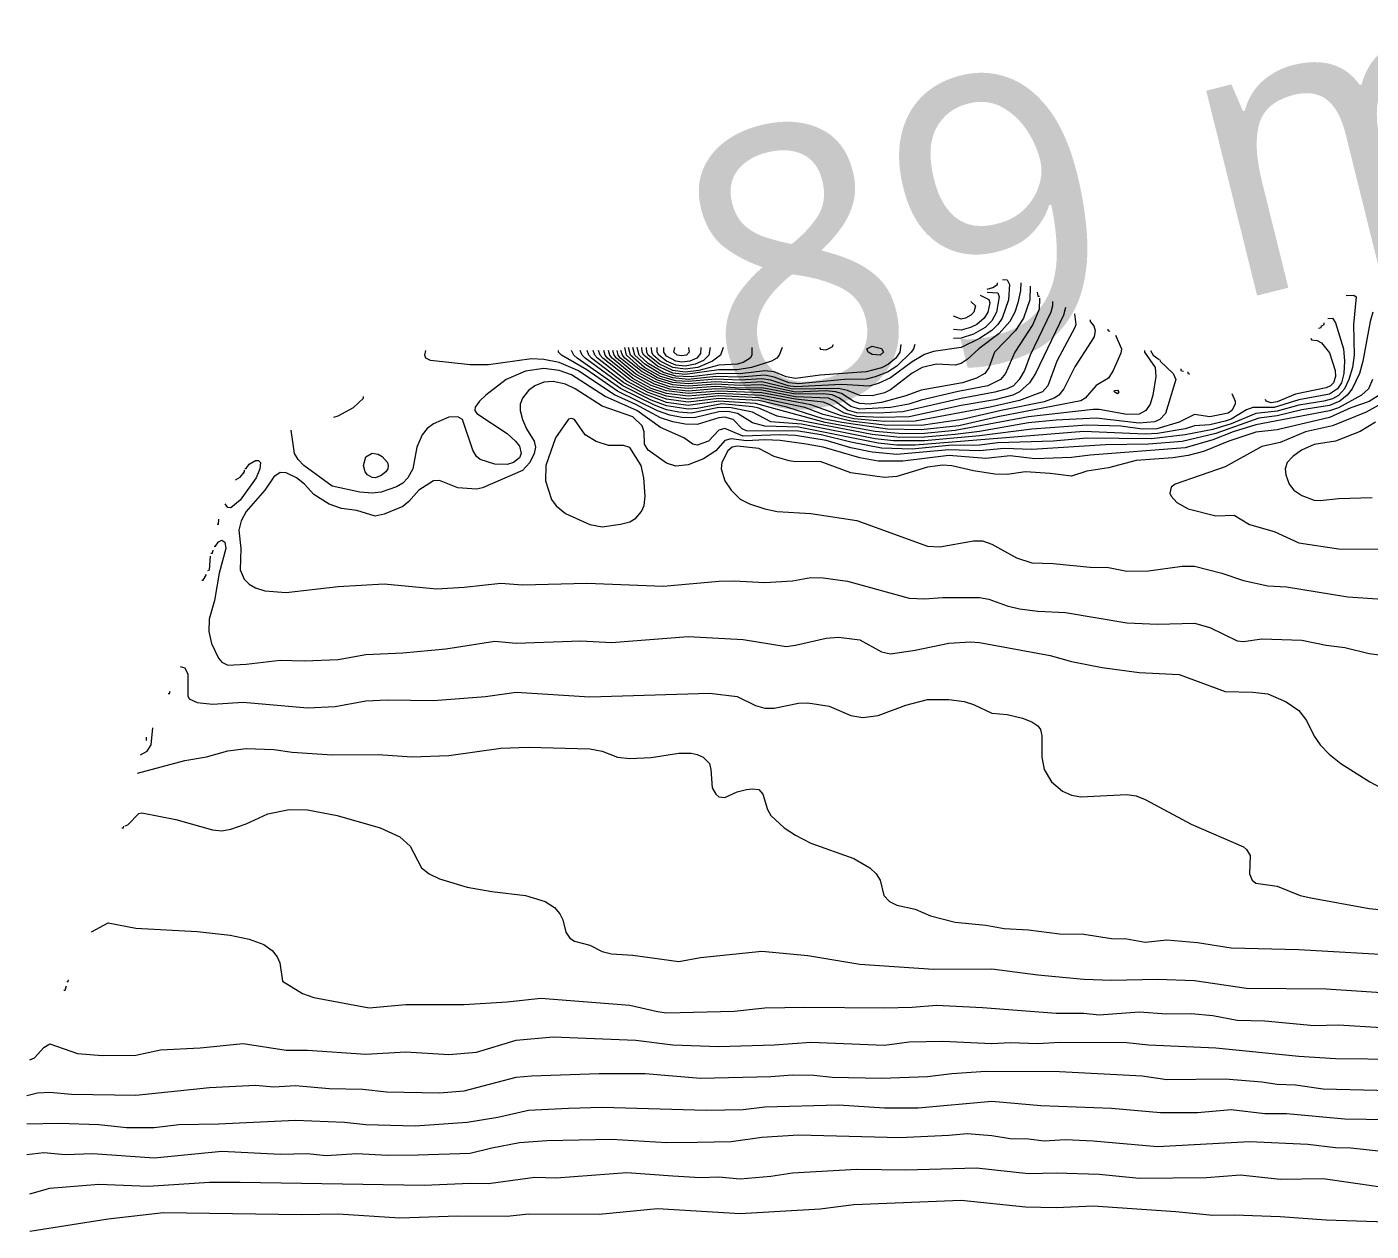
# Model space of a CAD drawing. Extents: x 474277 to 475042, y 254928 to 255625.
# Drawn here: x 474312.71 to 474346.3, y 255551.87 to 255581.95 of the extents above; entities that cross this region are included whole.
import ezdxf

# ---------------------------------------------------------------- set-up
doc = ezdxf.new("R2010")
doc.units = 0
doc.header["$MEASUREMENT"] = 0
doc.layers.add('BaseMapV2_DTM_export_MonNov09090547073261 — entities', color=1, linetype='CONTINUOUS')
doc.styles.get("Standard").update_dxf_attribs({"font": 'romans.shx'})

msp = doc.modelspace()

# ---------------------------------------------------------------- linework, layer by layer
at = {"layer": 'BaseMapV2_DTM_export_MonNov09090547073261 — entities', "color": 15, "linetype": 'Continuous', "true_color": 0xb7484b}
for points in [[(474337.778, 255575.474, 91.75), (474337.774, 255575.129, 91.75), (474337.61, 255574.669, 91.75), (474337.408, 255574.362, 91.75), (474336.89, 255573.826, 91.75), (474336.744, 255573.433, 91.75), (474336.649, 255573.289, 91.75), (474336.438, 255573.17, 91.75), (474336.085, 255573.059, 91.75), (474335.058, 255572.871, 91.75), (474334.674, 255572.728, 91.75), (474334.061, 255572.566, 91.75), (474333.754, 255572.527, 91.75), (474333.524, 255572.538, 91.75), (474333.371, 255572.591, 91.75), (474333.064, 255572.787, 91.75), (474332.911, 255572.832, 91.75), (474332.681, 255572.854, 91.75), (474331.914, 255572.827, 91.75), (474331.07, 255573.004, 91.75), (474330.534, 255572.988, 91.75), (474329.92, 255573.021, 91.75), (474329.23, 255572.971, 91.75), (474328.847, 255573.003, 91.75), (474328.463, 255573.119, 91.75), (474328.08, 255573.329, 91.75), (474327.648, 255573.672, 91.75), (474327.588, 255573.749, 91.75), (474327.552, 255573.864, 91.75)], [(474337.545, 255575.551, 92), (474337.541, 255575.359, 92), (474337.472, 255575.053, 92), (474337.394, 255574.823, 92), (474337.272, 255574.592, 92), (474337.002, 255574.286, 92), (474336.499, 255573.902, 92), (474336.208, 255573.639, 92), (474336.054, 255573.538, 92), (474335.901, 255573.497, 92), (474335.441, 255573.522, 92), (474335.079, 255573.442, 92), (474334.827, 255573.299, 92), (474334.291, 255572.883, 92), (474334.137, 255572.81, 92), (474333.831, 255572.734, 92), (474333.524, 255572.736, 92), (474333.217, 255572.868, 92), (474332.987, 255572.916, 92), (474331.837, 255572.895, 92), (474331.07, 255573.078, 92), (474330.534, 255573.052, 92), (474329.92, 255573.082, 92), (474329.23, 255573.029, 92), (474328.847, 255573.061, 92), (474328.463, 255573.185, 92), (474328.031, 255573.442, 92), (474327.689, 255573.749, 92), (474327.646, 255573.941, 92)], [(474337.089, 255575.64, 92.25), (474337.204, 255575.628, 92.25), (474337.263, 255575.513, 92.25), (474337.233, 255575.129, 92.25), (474337.077, 255574.669, 92.25), (474336.973, 255574.516, 92.25), (474336.819, 255574.362, 92.25), (474336.514, 255574.163, 92.25), (474336.054, 255573.943, 92.25), (474335.364, 255573.839, 92.25), (474335.134, 255573.762, 92.25), (474334.827, 255573.583, 92.25), (474334.291, 255573.18, 92.25), (474333.984, 255573.036, 92.25), (474333.754, 255572.977, 92.25), (474333.064, 255573.016, 92.25), (474331.914, 255572.954, 92.25), (474331.729, 255572.982, 92.25), (474331.3, 255573.123, 92.25), (474331.07, 255573.159, 92.25), (474330.534, 255573.122, 92.25), (474329.92, 255573.146, 92.25), (474329.23, 255573.086, 92.25), (474328.923, 255573.105, 92.25), (474328.54, 255573.216, 92.25), (474328.144, 255573.442, 92.25), (474327.792, 255573.749, 92.25), (474327.745, 255573.941, 92.25)], [(474336.706, 255575.395, 92.25), (474336.848, 255575.436, 92.25), (474336.959, 255575.513, 92.25), (474336.959, 255575.551, 92.25)], [(474345.677, 255575.239, 89), (474345.869, 255575.248, 89), (474345.924, 255575.206, 89), (474345.858, 255574.516, 89), (474345.878, 255573.749, 89), (474345.831, 255573.442, 89), (474345.745, 255573.136, 89), (474345.636, 255572.906, 89), (474345.485, 255572.74, 89), (474345.332, 255572.655, 89), (474345.117, 255572.599, 89), (474344.489, 255572.502, 89), (474343.952, 255572.346, 89), (474343.415, 255572.288, 89), (474342.802, 255572.036, 89), (474342.342, 255571.89, 89), (474341.652, 255571.754, 89), (474340.808, 255571.661, 89), (474339.198, 255571.67, 89), (474338.355, 255571.597, 89), (474336.974, 255571.557, 89), (474336.514, 255571.498, 89), (474335.748, 255571.489, 89), (474334.827, 255571.399, 89), (474334.061, 255571.425, 89), (474333.294, 255571.57, 89), (474332.554, 255571.755, 89), (474331.99, 255571.848, 89), (474330.687, 255571.856, 89), (474330.585, 255571.909, 89), (474330.357, 255572.139, 89), (474330.15, 255572.196, 89), (474329.997, 255572.183, 89), (474329.46, 255572.017, 89), (474329.153, 255572.022, 89), (474328.847, 255572.078, 89), (474328.54, 255572.18, 89), (474327.927, 255572.519, 89), (474327.39, 255572.759, 89), (474326.471, 255573.366, 89), (474326.01, 255573.562, 89), (474325.626, 255573.642, 89), (474325.32, 255573.656, 89), (474324.246, 255573.503, 89), (474323.786, 255573.504, 89), (474322.789, 255573.618, 89), (474322.679, 255573.672, 89), (474322.652, 255573.749, 89), (474322.677, 255573.864, 89)], [(474338.34, 255575.091, 91.25), (474338.34, 255574.976, 91.25), (474338.291, 255574.823, 91.25), (474337.782, 255573.749, 91.25), (474337.633, 255573.366, 91.25), (474337.507, 255573.136, 91.25), (474337.359, 255572.982, 91.25), (474337.2, 255572.906, 91.25), (474336.898, 255572.82, 91.25), (474336.054, 255572.668, 91.25), (474334.597, 255572.329, 91.25), (474333.984, 255572.295, 91.25), (474333.447, 255572.306, 91.25), (474333.217, 255572.374, 91.25), (474332.901, 255572.599, 91.25), (474332.74, 255572.676, 91.25), (474331.914, 255572.709, 91.25), (474331.07, 255572.869, 91.25), (474329.92, 255572.903, 91.25), (474329.23, 255572.852, 91.25), (474328.77, 255572.899, 91.25), (474328.387, 255573.02, 91.25), (474327.927, 255573.276, 91.25), (474327.44, 255573.672, 91.25), (474327.382, 255573.749, 91.25), (474327.35, 255573.864, 91.25)], [(474338.01, 255575.168, 91.5), (474338.002, 255574.899, 91.5), (474337.845, 255574.516, 91.5), (474337.396, 255573.826, 91.5), (474337.162, 255573.289, 91.5), (474337.039, 255573.136, 91.5), (474336.718, 255572.982, 91.5), (474335.978, 255572.838, 91.5), (474335.058, 255572.622, 91.5), (474334.745, 255572.522, 91.5), (474334.291, 255572.44, 91.5), (474333.524, 255572.401, 91.5), (474333.294, 255572.469, 91.5), (474333.015, 255572.676, 91.5), (474332.834, 255572.756, 91.5), (474332.604, 255572.781, 91.5), (474331.914, 255572.769, 91.5), (474331.07, 255572.935, 91.5), (474330.534, 255572.927, 91.5), (474329.92, 255572.961, 91.5), (474329.23, 255572.912, 91.5), (474328.77, 255572.959, 91.5), (474328.387, 255573.087, 91.5), (474328.003, 255573.303, 91.5), (474327.545, 255573.672, 91.5), (474327.486, 255573.749, 91.5), (474327.455, 255573.864, 91.5)], [(474336.705, 255575.321, 92.5), (474336.974, 255575.301, 92.5), (474337.006, 255575.206, 92.5), (474336.941, 255574.823, 92.5), (474336.821, 255574.601, 92.5), (474336.651, 255574.439, 92.5), (474336.361, 255574.276, 92.5), (474336.054, 255574.169, 92.5), (474335.863, 255574.167, 92.5)], [(474336.533, 255575.244, 92.75), (474336.744, 255575.138, 92.75), (474336.771, 255575.053, 92.75), (474336.724, 255574.823, 92.75), (474336.63, 255574.669, 92.75), (474336.445, 255574.516, 92.75), (474336.284, 255574.437, 92.75), (474336.054, 255574.372, 92.75), (474335.863, 255574.386, 92.75)], [(474336.296, 255575.091, 93), (474336.416, 255574.976, 93), (474336.373, 255574.823, 93), (474336.298, 255574.746, 93), (474336.16, 255574.669, 93), (474336.054, 255574.65, 93), (474335.863, 255574.718, 93)], [(474337.952, 255575.321, 91.5), (474337.971, 255575.22, 91.5), (474338.01, 255575.22, 91.5)], [(474346.342, 255574.823, 88.75), (474346.272, 255574.592, 88.75), (474346.095, 255573.596, 88.75), (474346.009, 255573.289, 88.75), (474345.826, 255572.906, 88.75), (474345.702, 255572.752, 88.75), (474345.517, 255572.599, 88.75), (474345.255, 255572.494, 88.75), (474344.565, 255572.381, 88.75), (474343.952, 255572.236, 88.75), (474343.492, 255572.173, 88.75), (474342.418, 255571.792, 88.75), (474341.575, 255571.589, 88.75), (474340.732, 255571.524, 88.75), (474339.658, 255571.504, 88.75), (474337.818, 255571.393, 88.75), (474337.128, 255571.418, 88.75), (474336.514, 255571.357, 88.75), (474335.748, 255571.384, 88.75), (474334.444, 255571.264, 88.75), (474333.831, 255571.322, 88.75), (474333.294, 255571.431, 88.75), (474332.681, 255571.613, 88.75), (474331.914, 255571.739, 88.75), (474331.53, 255571.757, 88.75), (474330.61, 255571.727, 88.75), (474330.15, 255571.918, 88.75), (474329.997, 255571.873, 88.75), (474329.738, 255571.602, 88.75), (474329.46, 255571.503, 88.75), (474329.351, 255571.525, 88.75), (474329.127, 255571.679, 88.75), (474328.54, 255571.944, 88.75), (474327.952, 255572.369, 88.75), (474327.16, 255572.714, 88.75), (474326.316, 255573.252, 88.75), (474326.01, 255573.366, 88.75), (474325.626, 255573.411, 88.75), (474325.166, 255573.349, 88.75), (474324.682, 255573.136, 88.75), (474324.173, 255572.752, 88.75), (474324.017, 255572.599, 88.75), (474323.913, 255572.446, 88.75), (474323.901, 255572.369, 88.75), (474323.947, 255572.292, 88.75), (474324.706, 255571.793, 88.75), (474324.92, 255571.602, 88.75), (474325.013, 255571.476, 88.75), (474325.055, 255571.295, 88.75), (474325.013, 255571.185, 88.75), (474324.868, 255571.065, 88.75), (474324.706, 255571.015, 88.75), (474324.4, 255571.027, 88.75), (474324.037, 255571.142, 88.75), (474323.939, 255571.216, 88.75), (474323.851, 255571.372, 88.75), (474323.59, 255572.139, 88.75), (474323.479, 255572.204, 88.75), (474323.249, 255572.199, 88.75), (474322.866, 255572.035, 88.75), (474322.713, 255571.912, 88.75), (474322.581, 255571.755, 88.75), (474322.453, 255571.449, 88.75), (474322.351, 255570.912, 88.75), (474322.223, 255570.682, 88.75), (474322.099, 255570.548, 88.75), (474321.946, 255570.455, 88.75), (474321.562, 255570.329, 88.75), (474321.332, 255570.303, 88.75), (474321.026, 255570.329, 88.75), (474320.336, 255570.472, 88.75), (474319.63, 255570.989, 88.75), (474319.482, 255571.142, 88.75), (474319.396, 255571.295, 88.75), (474319.314, 255571.87, 88.75)], [(474338.885, 255574.784, 90.75), (474338.92, 255574.516, 90.75), (474338.899, 255574.439, 90.75), (474338.447, 255573.596, 90.75), (474338.219, 255572.982, 90.75), (474338.087, 255572.829, 90.75), (474337.511, 255572.617, 90.75), (474336.78, 255572.446, 90.75), (474334.904, 255572.098, 90.75), (474334.137, 255572.09, 90.75), (474333.371, 255572.156, 90.75), (474333.064, 255572.228, 90.75), (474332.297, 255572.509, 90.75), (474331.07, 255572.741, 90.75), (474329.997, 255572.788, 90.75), (474329.23, 255572.723, 90.75), (474328.693, 255572.788, 90.75), (474328.31, 255572.918, 90.75), (474327.85, 255573.168, 90.75), (474327.22, 255573.672, 90.75), (474327.157, 255573.749, 90.75), (474327.121, 255573.864, 90.75)], [(474338.664, 255574.938, 91), (474338.613, 255574.746, 91), (474337.916, 255573.289, 91), (474337.764, 255573.059, 91), (474337.511, 255572.83, 91), (474337.349, 255572.752, 91), (474336.898, 255572.634, 91), (474336.054, 255572.487, 91), (474334.751, 255572.208, 91), (474334.061, 255572.191, 91), (474333.447, 255572.218, 91), (474333.141, 255572.297, 91), (474332.757, 255572.519, 91), (474332.604, 255572.576, 91), (474331.914, 255572.646, 91), (474331.07, 255572.805, 91), (474329.997, 255572.846, 91), (474329.23, 255572.789, 91), (474328.693, 255572.853, 91), (474328.31, 255572.987, 91), (474327.85, 255573.249, 91), (474327.333, 255573.672, 91), (474327.274, 255573.749, 91), (474327.24, 255573.864, 91)], [(474345.217, 255574.66, 89.25), (474345.332, 255574.67, 89.25), (474345.409, 255574.558, 89.25), (474345.605, 255573.902, 89.25), (474345.636, 255573.596, 89.25), (474345.62, 255573.289, 89.25), (474345.56, 255573.059, 89.25), (474345.462, 255572.906, 89.25), (474345.255, 255572.775, 89.25), (474344.489, 255572.634, 89.25), (474343.875, 255572.436, 89.25), (474343.339, 255572.439, 89.25), (474343.185, 255572.38, 89.25), (474342.802, 255572.149, 89.25), (474342.648, 255572.099, 89.25), (474342.265, 255572.009, 89.25), (474341.882, 255571.981, 89.25), (474341.652, 255571.906, 89.25), (474340.962, 255571.791, 89.25), (474340.655, 255571.776, 89.25), (474339.121, 255571.84, 89.25), (474334.904, 255571.503, 89.25), (474334.444, 255571.503, 89.25), (474333.984, 255571.548, 89.25), (474331.99, 255571.945, 89.25), (474331.147, 255571.974, 89.25), (474330.84, 255572.056, 89.25), (474330.464, 255572.292, 89.25), (474330.227, 255572.339, 89.25), (474329.997, 255572.334, 89.25), (474329.383, 255572.181, 89.25), (474329.077, 255572.192, 89.25), (474328.77, 255572.248, 89.25), (474328.463, 255572.354, 89.25), (474327.467, 255572.845, 89.25), (474326.7, 255573.38, 89.25), (474326.064, 255573.749, 89.25), (474325.989, 255573.826, 89.25), (474325.989, 255573.864, 89.25)], [(474339.278, 255574.631, 90.5), (474339.278, 255574.592, 90.5), (474339.372, 255574.477, 90.5), (474339.401, 255574.362, 90.5), (474339.382, 255574.209, 90.5), (474338.891, 255573.457, 90.5), (474338.622, 255572.906, 90.5), (474338.494, 255572.752, 90.5), (474338.379, 255572.676, 90.5), (474338.125, 255572.58, 90.5), (474337.051, 255572.369, 90.5), (474336.081, 255572.139, 90.5), (474335.058, 255571.991, 90.5), (474334.137, 255571.996, 90.5), (474333.294, 255572.097, 90.5), (474332.604, 255572.263, 90.5), (474332.144, 255572.436, 90.5), (474330.994, 255572.683, 90.5), (474329.997, 255572.729, 90.5), (474329.23, 255572.652, 90.5), (474328.693, 255572.72, 90.5), (474328.233, 255572.882, 90.5), (474327.775, 255573.136, 90.5), (474327.097, 255573.672, 90.5), (474327.031, 255573.749, 90.5), (474326.993, 255573.864, 90.5)], [(474339.718, 255574.401, 90.25), (474339.718, 255574.362, 90.25), (474339.773, 255574.349, 90.25)], [(474344.987, 255574.418, 89.25), (474345.053, 255574.439, 89.25), (474345.061, 255574.477, 89.25)], [(474345.064, 255574.482, 89.25), (474345.123, 255574.516, 89.25), (474345.123, 255574.554, 89.25)], [(474339.912, 255574.247, 90.25), (474340.057, 255573.902, 90.25), (474340.041, 255573.797, 90.25), (474339.852, 255573.366, 90.25), (474339.735, 255573.173, 90.25), (474339.428, 255572.988, 90.25), (474339.153, 255572.676, 90.25), (474339.045, 255572.608, 90.25), (474336.974, 255572.209, 90.25), (474335.996, 255571.985, 90.25), (474335.058, 255571.884, 90.25), (474334.214, 255571.898, 90.25), (474333.071, 255572.062, 90.25), (474332.604, 255572.16, 90.25), (474331.701, 255572.446, 90.25), (474330.994, 255572.612, 90.25), (474329.997, 255572.667, 90.25), (474329.23, 255572.576, 90.25), (474328.693, 255572.647, 90.25), (474328.233, 255572.811, 90.25), (474327.697, 255573.102, 90.25), (474326.964, 255573.672, 90.25), (474326.896, 255573.749, 90.25), (474326.857, 255573.864, 90.25)], [(474344.796, 255574.171, 89.5), (474344.81, 255574.132, 89.5), (474344.949, 255574.116, 89.5), (474345.063, 255574.056, 89.5), (474345.255, 255573.805, 89.5), (474345.401, 255573.366, 89.5), (474345.409, 255573.212, 89.5), (474345.356, 255573.059, 89.5), (474345.285, 255572.982, 89.5), (474345.179, 255572.93, 89.5), (474344.412, 255572.775, 89.5), (474343.952, 255572.584, 89.5), (474343.799, 255572.56, 89.5), (474343.677, 255572.599, 89.5), (474343.662, 255572.637, 89.5)], [(474342.815, 255572.791, 89.5), (474342.905, 255572.599, 89.5), (474342.901, 255572.522, 89.5), (474342.82, 255572.369, 89.5), (474342.725, 255572.298, 89.5), (474342.265, 255572.209, 89.5), (474341.882, 255572.267, 89.5), (474341.498, 255572.071, 89.5), (474340.94, 255571.909, 89.5), (474340.578, 255571.897, 89.5), (474340.041, 255571.97, 89.5), (474339.198, 255572.002, 89.5), (474337.818, 255571.903, 89.5), (474336.514, 255571.731, 89.5), (474335.134, 255571.611, 89.5), (474334.367, 255571.606, 89.5), (474333.907, 255571.661, 89.5), (474332.067, 255572.024, 89.5), (474331.3, 255572.083, 89.5), (474330.84, 255572.32, 89.5), (474330.304, 255572.435, 89.5), (474329.997, 255572.44, 89.5), (474329.307, 255572.301, 89.5), (474329, 255572.321, 89.5), (474328.693, 255572.383, 89.5), (474328.387, 255572.496, 89.5), (474327.543, 255572.913, 89.5), (474326.459, 255573.672, 89.5), (474326.372, 255573.749, 89.5), (474326.32, 255573.864, 89.5)], [(474341.019, 255573.634, 89.75), (474341.03, 255573.596, 89.75), (474341.354, 255573.289, 89.75), (474341.416, 255573.136, 89.75), (474341.16, 255572.292, 89.75), (474341.015, 255572.139, 89.75), (474340.885, 255572.084, 89.75), (474340.502, 255572.051, 89.75), (474339.428, 255572.17, 89.75), (474338.431, 255572.123, 89.75), (474337.741, 255572.055, 89.75), (474336.514, 255571.843, 89.75), (474335.901, 255571.769, 89.75), (474335.134, 255571.7, 89.75), (474334.521, 255571.693, 89.75), (474333.831, 255571.765, 89.75), (474331.454, 255572.22, 89.75), (474330.994, 255572.423, 89.75), (474330.84, 255572.459, 89.75), (474330.074, 255572.529, 89.75), (474329.46, 255572.416, 89.75), (474329.23, 255572.402, 89.75), (474328.693, 255572.48, 89.75), (474328.31, 255572.622, 89.75), (474327.596, 255572.982, 89.75), (474326.656, 255573.672, 89.75), (474326.579, 255573.749, 89.75), (474326.534, 255573.864, 89.75)], [(474340.638, 255573.864, 90), (474340.639, 255573.826, 90), (474340.902, 255573.442, 90), (474340.915, 255573.212, 90), (474340.845, 255572.752, 90), (474340.774, 255572.522, 90), (474340.666, 255572.369, 90), (474340.502, 255572.274, 90), (474340.195, 255572.263, 90), (474339.505, 255572.388, 90), (474339.351, 255572.388, 90), (474337.741, 255572.208, 90), (474335.901, 255571.863, 90), (474335.134, 255571.79, 90), (474334.597, 255571.786, 90), (474333.907, 255571.841, 90), (474332.658, 255572.062, 90), (474330.917, 255572.543, 90), (474329.997, 255572.6, 90), (474329.23, 255572.493, 90), (474328.693, 255572.567, 90), (474328.157, 255572.772, 90), (474327.626, 255573.059, 90), (474326.819, 255573.672, 90), (474326.749, 255573.749, 90), (474326.707, 255573.864, 90)], [(474334.897, 255574.017, 92.5), (474334.865, 255573.902, 92.5), (474334.806, 255573.826, 92.5), (474334.444, 255573.476, 92.5), (474334.214, 255573.325, 92.5), (474333.907, 255573.202, 92.5), (474333.677, 255573.148, 92.5), (474333.141, 255573.141, 92.5), (474331.99, 255573.033, 92.5), (474331.76, 255573.058, 92.5), (474331.377, 255573.199, 92.5), (474331.147, 255573.247, 92.5), (474330.534, 255573.198, 92.5), (474329.92, 255573.214, 92.5), (474329.23, 255573.143, 92.5), (474328.847, 255573.177, 92.5), (474328.526, 255573.289, 92.5), (474328.15, 255573.519, 92.5), (474327.898, 255573.749, 92.5), (474327.848, 255573.941, 92.5)], [(474334.546, 255574.017, 92.75), (474334.522, 255573.826, 92.75), (474334.418, 255573.672, 92.75), (474334.239, 255573.519, 92.75), (474334.061, 255573.435, 92.75), (474333.677, 255573.331, 92.75), (474332.527, 255573.245, 92.75), (474331.914, 255573.162, 92.75), (474331.684, 255573.21, 92.75), (474331.377, 255573.332, 92.75), (474331.147, 255573.36, 92.75), (474330.534, 255573.282, 92.75), (474329.997, 255573.293, 92.75), (474329.307, 255573.206, 92.75), (474328.923, 255573.221, 92.75), (474328.617, 255573.315, 92.75), (474328.233, 255573.542, 92.75), (474328.007, 255573.749, 92.75), (474327.958, 255573.941, 92.75)], [(474331.577, 255573.941, 93), (474331.508, 255573.749, 93), (474331.446, 255573.672, 93), (474331.316, 255573.596, 93), (474330.813, 255573.442, 93), (474330.457, 255573.38, 93), (474329.997, 255573.383, 93), (474329.153, 255573.261, 93), (474328.847, 255573.299, 93), (474328.463, 255573.469, 93), (474328.12, 255573.749, 93), (474328.081, 255573.826, 93), (474328.073, 255573.941, 93)], [(474330.826, 255573.941, 93.25), (474330.825, 255573.749, 93.25), (474330.78, 255573.672, 93.25), (474330.61, 255573.565, 93.25), (474330.457, 255573.524, 93.25), (474329.997, 255573.499, 93.25), (474329.495, 255573.366, 93.25), (474329.153, 255573.325, 93.25), (474328.847, 255573.365, 93.25), (474328.513, 255573.519, 93.25), (474328.236, 255573.749, 93.25), (474328.198, 255573.826, 93.25), (474328.193, 255573.941, 93.25)], [(474330.103, 255573.941, 93.5), (474330.04, 255573.749, 93.5), (474329.842, 255573.596, 93.5), (474329.472, 255573.442, 93.5), (474329.153, 255573.396, 93.5), (474328.847, 255573.438, 93.5), (474328.532, 255573.596, 93.5), (474328.36, 255573.749, 93.5), (474328.321, 255573.826, 93.5), (474328.318, 255573.941, 93.5)], [(474329.785, 255573.941, 93.75), (474329.747, 255573.749, 93.75), (474329.613, 255573.617, 93.75), (474329.405, 255573.519, 93.75), (474329.153, 255573.476, 93.75), (474328.923, 255573.499, 93.75), (474328.689, 255573.596, 93.75), (474328.498, 255573.749, 93.75), (474328.457, 255573.826, 93.75), (474328.455, 255573.941, 93.75)], [(474329.545, 255573.941, 94), (474329.537, 255573.789, 94), (474329.445, 255573.672, 94), (474329.276, 255573.596, 94), (474329.077, 255573.574, 94), (474328.923, 255573.598, 94), (474328.693, 255573.726, 94), (474328.621, 255573.826, 94), (474328.623, 255573.941, 94)], [(474329.237, 255573.941, 94.25), (474329.261, 255573.826, 94.25), (474329.187, 255573.749, 94.25), (474329.077, 255573.729, 94.25), (474328.961, 255573.749, 94.25), (474328.876, 255573.826, 94.25), (474328.898, 255573.941, 94.25)], [(474332.523, 255573.941, 92.75), (474332.527, 255573.9, 92.75), (474332.681, 255573.881, 92.75), (474332.834, 255573.952, 92.75), (474332.868, 255574.017, 92.75)], [(474334.027, 255573.749, 93), (474333.831, 255573.761, 93), (474333.727, 255573.826, 93), (474333.7, 255573.902, 93), (474333.831, 255573.972, 93), (474334.061, 255573.917, 93), (474334.112, 255573.826, 93), (474334.027, 255573.749, 93)], [(474340.788, 255573.864, 89.75), (474340.85, 255573.749, 89.75), (474341, 255573.642, 89.75)], [(474341.545, 255573.404, 89.5), (474341.545, 255573.366, 89.5), (474341.613, 255573.346, 89.5)], [(474346.334, 255573.136, 88.5), (474346.234, 255572.906, 88.5), (474346.057, 255572.752, 88.5), (474345.485, 255572.431, 88.5), (474345.255, 255572.358, 88.5), (474343.415, 255572.01, 88.5), (474342.849, 255571.832, 88.5), (474342.342, 255571.631, 88.5), (474341.652, 255571.436, 88.5), (474339.275, 255571.252, 88.5), (474338.815, 255571.187, 88.5), (474337.895, 255571.161, 88.5), (474337.281, 255571.232, 88.5), (474336.668, 255571.168, 88.5), (474335.748, 255571.245, 88.5), (474334.597, 255571.097, 88.5), (474333.984, 255571.103, 88.5), (474333.524, 255571.18, 88.5), (474332.606, 255571.449, 88.5), (474332.184, 255571.525, 88.5), (474331.53, 255571.613, 88.5), (474331.147, 255571.631, 88.5), (474330.687, 255571.604, 88.5), (474330.304, 255571.661, 88.5), (474330.15, 255571.617, 88.5), (474329.92, 255571.357, 88.5), (474329.613, 255571.16, 88.5), (474329.23, 255571.007, 88.5), (474328.923, 255570.978, 88.5), (474328.693, 255571.053, 88.5), (474328.233, 255571.374, 88.5), (474328.143, 255571.525, 88.5), (474328.13, 255571.832, 88.5), (474328.081, 255571.985, 88.5), (474327.85, 255572.205, 88.5), (474327.083, 255572.474, 88.5), (474326.41, 255572.906, 88.5), (474326.163, 255573.024, 88.5), (474325.856, 255573.088, 88.5), (474325.626, 255573.07, 88.5), (474325.398, 255572.982, 88.5), (474325.243, 255572.866, 88.5), (474325.09, 255572.676, 88.5), (474325.037, 255572.522, 88.5), (474325.034, 255572.369, 88.5), (474325.092, 255572.139, 88.5), (474325.189, 255571.909, 88.5), (474325.384, 255571.602, 88.5), (474325.418, 255571.449, 88.5), (474325.382, 255571.295, 88.5), (474325.274, 255571.065, 88.5), (474325.09, 255570.867, 88.5), (474324.093, 255570.437, 88.5), (474323.939, 255570.4, 88.5), (474323.479, 255570.437, 88.5), (474323.019, 255570.616, 88.5), (474322.866, 255570.611, 88.5), (474322.5, 255570.375, 88.5), (474322.253, 255570.09, 88.5), (474322.099, 255569.965, 88.5), (474321.639, 255569.774, 88.5), (474321.409, 255569.727, 88.5), (474320.949, 255569.867, 88.5), (474320.566, 255569.913, 88.5), (474320.259, 255570.029, 88.5), (474319.876, 255570.269, 88.5), (474319.644, 255570.529, 88.5), (474319.442, 255570.682, 88.5), (474319.186, 255570.807, 88.5), (474319.032, 255570.819, 88.5), (474318.879, 255570.706, 88.5), (474318.655, 255570.375, 88.5), (474318.189, 255569.84, 88.5), (474318.059, 255569.609, 88.5), (474318.005, 255569.378, 88.5), (474318.053, 255568.918, 88.5), (474318.04, 255568.382, 88.5), (474318.135, 255568.152, 88.5), (474318.265, 255568.026, 88.5), (474318.419, 255567.935, 88.5), (474318.649, 255567.864, 88.5), (474319.186, 255567.816, 88.5), (474320.489, 255567.966, 88.5), (474321.639, 255568.038, 88.5), (474322.943, 255567.914, 88.5), (474323.633, 255567.951, 88.5), (474324.553, 255568.049, 88.5), (474325.09, 255568.011, 88.5), (474326.7, 255568.049, 88.5), (474328.617, 255567.973, 88.5), (474329.997, 255568.103, 88.5), (474330.38, 255568.111, 88.5), (474331.147, 255568.07, 88.5), (474331.837, 255568.114, 88.5), (474332.297, 255568.192, 88.5), (474332.604, 255568.187, 88.5), (474333.217, 255568.098, 88.5), (474334.751, 255567.681, 88.5), (474335.134, 255567.66, 88.5), (474335.594, 255567.696, 88.5), (474336.514, 255567.691, 88.5), (474336.744, 255567.649, 88.5), (474337.204, 255567.483, 88.5), (474337.511, 255567.408, 88.5), (474337.971, 255567.349, 88.5), (474338.661, 255567.317, 88.5), (474340.195, 255567.061, 88.5), (474340.962, 255567.024, 88.5), (474341.882, 255567.051, 88.5), (474342.265, 255566.946, 88.5), (474342.955, 255566.608, 88.5), (474343.109, 255566.593, 88.5), (474343.569, 255566.658, 88.5), (474344.565, 255566.628, 88.5), (474345.179, 255566.502, 88.5), (474345.639, 255566.447, 88.5), (474346.252, 255566.295, 88.5), (474347.402, 255566.141, 88.5)], [(474341.716, 255573.327, 89.5), (474341.716, 255573.289, 89.5), (474341.767, 255573.285, 89.5)], [(474320.374, 255572.201, 88.75), (474320.489, 255572.233, 88.75), (474320.872, 255572.442, 88.75), (474321.116, 255572.676, 88.75), (474321.116, 255572.714, 88.75)], [(474346.497, 255572.752, 88.25), (474346.252, 255572.594, 88.25), (474345.792, 255572.435, 88.25), (474345.255, 255572.191, 88.25), (474343.952, 255571.882, 88.25), (474343.415, 255571.824, 88.25), (474342.743, 255571.602, 88.25), (474342.112, 255571.341, 88.25), (474341.728, 255571.241, 88.25), (474341.345, 255571.179, 88.25), (474340.425, 255571.116, 88.25), (474339.735, 255570.932, 88.25), (474339.198, 255570.849, 88.25), (474338.815, 255570.727, 88.25), (474338.278, 255570.795, 88.25), (474337.665, 255570.829, 88.25), (474337.204, 255570.769, 88.25), (474336.898, 255570.771, 88.25), (474336.361, 255570.858, 88.25), (474335.824, 255570.986, 88.25), (474335.594, 255571.003, 88.25), (474335.211, 255570.951, 88.25), (474334.444, 255570.713, 88.25), (474334.137, 255570.689, 88.25), (474333.294, 255570.804, 88.25), (474332.527, 255571.095, 88.25), (474331.914, 255571.082, 88.25), (474331.76, 255571.104, 88.25), (474331.377, 255571.22, 88.25), (474330.994, 255571.412, 88.25), (474330.457, 255571.471, 88.25), (474330.329, 255571.449, 88.25), (474330.227, 255571.356, 88.25), (474330.071, 255571.065, 88.25), (474330.06, 255570.912, 88.25), (474330.15, 255570.607, 88.25), (474330.304, 255570.377, 88.25), (474330.534, 255570.152, 88.25), (474330.764, 255570.036, 88.25), (474331.147, 255569.906, 88.25), (474331.454, 255569.841, 88.25), (474332.297, 255569.793, 88.25), (474333.447, 255569.62, 88.25), (474335.211, 255568.978, 88.25), (474335.518, 255568.963, 88.25), (474336.361, 255569.111, 88.25), (474336.591, 255569.108, 88.25), (474336.821, 255569.022, 88.25), (474337.434, 255568.685, 88.25), (474337.818, 255568.558, 88.25), (474338.355, 255568.547, 88.25), (474339.275, 255568.452, 88.25), (474339.735, 255568.44, 88.25), (474340.195, 255568.353, 88.25), (474340.732, 255568.359, 88.25), (474341.575, 255568.473, 88.25), (474341.882, 255568.474, 88.25), (474342.572, 255568.299, 88.25), (474343.109, 255568.121, 88.25), (474343.722, 255567.983, 88.25), (474344.182, 255567.96, 88.25), (474345.716, 255567.709, 88.25), (474347.326, 255567.601, 88.25)], [(474339.994, 255572.829, 90.25), (474339.965, 255572.785, 90.25), (474339.881, 255572.829, 90.25), (474339.888, 255572.861, 90.25), (474339.965, 255572.875, 90.25), (474339.994, 255572.829, 90.25)], [(474346.789, 255572.662, 88), (474346.176, 255572.325, 88), (474345.332, 255571.979, 88), (474344.659, 255571.832, 88), (474344.029, 255571.566, 88), (474343.569, 255571.462, 88), (474342.648, 255570.955, 88), (474341.399, 255570.529, 88), (474341.306, 255570.452, 88), (474341.273, 255570.299, 88), (474341.302, 255570.222, 88), (474341.443, 255570.069, 88), (474341.728, 255569.907, 88), (474342.418, 255569.734, 88), (474342.878, 255569.747, 88), (474343.262, 255569.518, 88), (474343.875, 255569.34, 88), (474344.489, 255569.062, 88), (474345.485, 255568.907, 88), (474347.249, 255568.901, 88)], [(474327.543, 255569.527, 88.25), (474327.773, 255569.586, 88.25), (474327.927, 255569.673, 88.25), (474328.069, 255569.839, 88.25), (474328.133, 255569.992, 88.25), (474328.16, 255570.222, 88.25), (474328.127, 255570.682, 88.25), (474328.054, 255570.989, 88.25), (474327.773, 255571.445, 88.25), (474327.62, 255571.493, 88.25), (474327.237, 255571.495, 88.25), (474326.93, 255571.593, 88.25), (474326.654, 255571.755, 88.25), (474326.393, 255572.144, 88.25), (474326.316, 255572.168, 88.25), (474326.24, 255572.145, 88.25), (474325.918, 255571.679, 88.25), (474325.679, 255570.989, 88.25), (474325.665, 255570.605, 88.25), (474325.816, 255570.145, 88.25), (474325.933, 255569.983, 88.25), (474326.163, 255569.793, 88.25), (474326.776, 255569.518, 88.25), (474327.083, 255569.457, 88.25), (474327.543, 255569.527, 88.25)], [(474346.406, 255572.074, 87.75), (474346.022, 255571.839, 87.75), (474345.409, 255571.596, 87.75), (474344.872, 255571.515, 87.75), (474344.563, 255571.372, 87.75), (474344.34, 255571.219, 87.75), (474344.201, 255571.065, 87.75), (474344.153, 255570.912, 87.75), (474344.166, 255570.759, 87.75), (474344.249, 255570.529, 87.75), (474344.366, 255570.375, 87.75), (474344.565, 255570.242, 87.75), (474344.872, 255570.128, 87.75), (474345.025, 255570.115, 87.75), (474345.485, 255570.164, 87.75), (474346.329, 255570.19, 87.75)], [(474318.15, 255570.918, 88.75), (474318.189, 255570.918, 88.75), (474318.265, 255571.024, 88.75), (474318.419, 255571.12, 88.75), (474318.495, 255571.12, 88.75), (474318.542, 255571.065, 88.75), (474318.53, 255570.912, 88.75), (474318.438, 255570.682, 88.75), (474318.035, 255570.123, 88.75), (474317.805, 255569.937, 88.75), (474317.729, 255569.938, 88.75), (474317.665, 255570.03, 88.75)], [(474321.415, 255570.682, 89), (474321.332, 255570.692, 89), (474321.222, 255570.759, 89), (474321.164, 255570.835, 89), (474321.12, 255570.989, 89), (474321.179, 255571.205, 89), (474321.332, 255571.297, 89), (474321.486, 255571.274, 89), (474321.582, 255571.219, 89), (474321.716, 255571.065, 89), (474321.737, 255570.989, 89), (474321.728, 255570.912, 89), (474321.676, 255570.835, 89), (474321.562, 255570.743, 89), (474321.415, 255570.682, 89)], [(474317.92, 255570.636, 88.75), (474318.035, 255570.701, 88.75), (474318.144, 255570.835, 88.75), (474318.145, 255570.874, 88.75)], [(474317.46, 255569.524, 88.5), (474317.499, 255569.524, 88.5), (474317.502, 255569.647, 88.5)], [(474317.384, 255568.977, 88.75), (474317.422, 255568.977, 88.75), (474317.499, 255569.087, 88.75), (474317.575, 255569.126, 88.75), (474317.656, 255569.072, 88.75), (474317.675, 255568.918, 88.75), (474317.513, 255568.305, 88.75), (474317.398, 255567.615, 88.75), (474317.265, 255567.155, 88.75), (474317.25, 255566.848, 88.75), (474317.32, 255566.541, 88.75), (474317.499, 255566.176, 88.75), (474317.575, 255566.076, 88.75), (474317.729, 255566.002, 88.75), (474318.189, 255566.025, 88.75), (474319.032, 255566.129, 88.75), (474319.646, 255566.115, 88.75), (474320.489, 255566.143, 88.75), (474321.179, 255566.27, 88.75), (474322.099, 255566.308, 88.75), (474323.173, 255566.413, 88.75), (474324.4, 255566.606, 88.75), (474324.936, 255566.556, 88.75), (474326.546, 255566.608, 88.75), (474327.313, 255566.568, 88.75), (474329.23, 255566.721, 88.75), (474330.61, 255566.647, 88.75), (474331.684, 255566.474, 88.75), (474331.914, 255566.5, 88.75), (474332.681, 255566.681, 88.75), (474332.987, 255566.707, 88.75), (474333.524, 255566.633, 88.75), (474334.061, 255566.339, 88.75), (474334.291, 255566.284, 88.75), (474334.904, 255566.375, 88.75), (474335.748, 255566.557, 88.75), (474336.284, 255566.587, 88.75), (474336.514, 255566.572, 88.75), (474338.278, 255566.247, 88.75), (474338.815, 255566.093, 88.75), (474339.581, 255565.944, 88.75), (474340.502, 255565.82, 88.75), (474341.498, 255565.774, 88.75), (474342.648, 255565.346, 88.75), (474343.339, 255565.329, 88.75), (474343.722, 255565.288, 88.75), (474344.177, 255565.085, 88.75), (474344.489, 255564.869, 88.75), (474344.684, 255564.625, 88.75), (474344.872, 255564.234, 88.75), (474345.024, 255564.011, 88.75), (474345.252, 255563.781, 88.75), (474345.544, 255563.551, 88.75), (474346.269, 255563.091, 88.75), (474347.019, 255562.691, 88.75)], [(474317.23, 255568.372, 88.75), (474317.273, 255568.382, 88.75), (474317.295, 255568.727, 88.75)], [(474317.307, 255568.803, 88.75), (474317.345, 255568.803, 88.75), (474317.364, 255568.88, 88.75)], [(474317.077, 255568.128, 88.75), (474317.115, 255568.128, 88.75), (474317.193, 255568.267, 88.75)], [(474316.54, 255565.973, 89), (474316.655, 255565.935, 89), (474316.729, 255565.775, 89), (474316.725, 255565.238, 89), (474316.762, 255565.161, 89), (474316.962, 255565.072, 89), (474317.345, 255565.033, 89), (474318.112, 255565.076, 89), (474319.722, 255564.941, 89), (474320.412, 255564.969, 89), (474321.179, 255565.109, 89), (474321.716, 255565.138, 89), (474322.866, 255565.125, 89), (474324.169, 255565.222, 89), (474324.936, 255565.325, 89), (474326.776, 255565.216, 89), (474329.767, 255565.307, 89), (474330.457, 255565.217, 89), (474330.917, 255565, 89), (474331.147, 255564.927, 89), (474331.377, 255564.933, 89), (474331.99, 255565.057, 89), (474332.22, 255565.06, 89), (474332.757, 255564.978, 89), (474333.294, 255564.747, 89), (474333.601, 255564.694, 89), (474333.984, 255564.748, 89), (474334.674, 255565.007, 89), (474335.211, 255565.142, 89), (474335.748, 255565.147, 89), (474336.131, 255565.092, 89), (474336.361, 255565.019, 89), (474336.821, 255564.804, 89), (474337.204, 255564.769, 89), (474337.588, 255564.678, 89), (474337.818, 255564.589, 89), (474337.971, 255564.484, 89), (474338.034, 255564.395, 89), (474338.074, 255564.241, 89), (474338.069, 255563.704, 89), (474338.131, 255563.398, 89), (474338.31, 255563.091, 89), (474338.585, 255562.854, 89), (474338.815, 255562.754, 89), (474339.045, 255562.712, 89), (474340.195, 255562.775, 89), (474340.425, 255562.74, 89), (474340.655, 255562.652, 89), (474341.805, 255562.031, 89), (474343.109, 255561.462, 89), (474343.185, 255561.403, 89), (474343.275, 255561.251, 89), (474343.26, 255560.791, 89), (474343.33, 255560.637, 89), (474343.42, 255560.561, 89), (474343.952, 255560.487, 89), (474344.523, 255560.254, 89), (474344.795, 255560.192, 89), (474346.252, 255559.925, 89), (474347.402, 255559.812, 89)], [(474316.234, 255565.295, 89), (474316.272, 255565.299, 89), (474316.283, 255565.353, 89)], [(474315.543, 255563.764, 89), (474315.709, 255563.858, 89), (474315.816, 255564.011, 89), (474315.85, 255564.436, 89)], [(474315.697, 255564.123, 88.75), (474315.697, 255564.207, 88.75)], [(474315.467, 255563.309, 89.25), (474316.655, 255563.62, 89.25), (474317.192, 255563.711, 89.25), (474317.729, 255563.865, 89.25), (474318.189, 255563.923, 89.25), (474318.879, 255563.899, 89.25), (474319.339, 255563.828, 89.25), (474320.336, 255563.761, 89.25), (474321.486, 255563.768, 89.25), (474322.329, 255563.71, 89.25), (474323.249, 255563.749, 89.25), (474324.553, 255563.932, 89.25), (474325.243, 255563.957, 89.25), (474326.776, 255563.91, 89.25), (474327.083, 255563.856, 89.25), (474327.467, 255563.709, 89.25), (474327.773, 255563.675, 89.25), (474328.31, 255563.701, 89.25), (474329, 255563.806, 89.25), (474329.307, 255563.806, 89.25), (474329.46, 255563.776, 89.25), (474329.609, 255563.704, 89.25), (474329.762, 255563.551, 89.25), (474329.802, 255563.398, 89.25), (474329.832, 255562.938, 89.25), (474329.92, 255562.778, 89.25), (474329.997, 255562.714, 89.25), (474330.15, 255562.7, 89.25), (474330.457, 255562.837, 89.25), (474330.687, 255562.901, 89.25), (474330.84, 255562.918, 89.25), (474330.994, 255562.895, 89.25), (474331.098, 255562.784, 89.25), (474331.216, 255562.401, 89.25), (474331.297, 255562.248, 89.25), (474331.627, 255561.941, 89.25), (474331.914, 255561.755, 89.25), (474332.297, 255561.56, 89.25), (474333.372, 255561.174, 89.25), (474333.773, 255560.944, 89.25), (474333.932, 255560.791, 89.25), (474334.032, 255560.637, 89.25), (474334.125, 255560.254, 89.25), (474334.263, 255560.101, 89.25), (474334.444, 255560.007, 89.25), (474334.904, 255559.909, 89.25), (474335.288, 255559.743, 89.25), (474335.901, 255559.585, 89.25), (474336.668, 255559.508, 89.25), (474337.128, 255559.422, 89.25), (474337.741, 255559.392, 89.25), (474338.508, 255559.294, 89.25), (474339.121, 255559.281, 89.25), (474339.811, 255559.177, 89.25), (474340.195, 255559.17, 89.25), (474340.655, 255559.083, 89.25), (474341.192, 255559.143, 89.25), (474341.958, 255559.079, 89.25), (474342.802, 255558.942, 89.25), (474344.489, 255558.902, 89.25), (474347.096, 255558.755, 89.25)], [(474315.16, 255561.991, 89.5), (474315.226, 255562.018, 89.5), (474315.505, 255562.301, 89.5), (474315.582, 255562.312, 89.5), (474316.425, 255562.145, 89.5), (474317.345, 255561.893, 89.5), (474317.575, 255561.865, 89.5), (474317.805, 255561.904, 89.5), (474318.189, 255562.036, 89.5), (474318.725, 255562.294, 89.5), (474319.262, 255562.395, 89.5), (474319.722, 255562.393, 89.5), (474320.459, 255562.248, 89.5), (474321.537, 255561.941, 89.5), (474322.023, 255561.717, 89.5), (474322.282, 255561.481, 89.5), (474322.568, 255560.944, 89.5), (474322.758, 255560.791, 89.5), (474323.019, 255560.666, 89.5), (474323.709, 255560.46, 89.5), (474324.323, 255560.349, 89.5), (474325.166, 255560.252, 89.5), (474325.658, 255560.101, 89.5), (474325.888, 255559.947, 89.5), (474326.027, 255559.794, 89.5), (474326.102, 255559.641, 89.5), (474326.172, 255559.334, 89.5), (474326.275, 255559.181, 89.5), (474326.393, 255559.112, 89.5), (474326.776, 255559.01, 89.5), (474327.083, 255558.847, 89.5), (474327.313, 255558.79, 89.5), (474327.85, 255558.759, 89.5), (474329, 255558.601, 89.5), (474329.537, 255558.704, 89.5), (474331.07, 255558.858, 89.5), (474332.22, 255558.748, 89.5), (474333.524, 255558.531, 89.5), (474335.364, 255558.408, 89.5), (474336.821, 255558.418, 89.5), (474337.971, 255558.267, 89.5), (474339.121, 255558.163, 89.5), (474339.811, 255558.134, 89.5), (474340.962, 255558.161, 89.5), (474341.882, 255558.128, 89.5), (474343.185, 255557.933, 89.5), (474345.179, 255557.916, 89.5), (474346.942, 255557.798, 89.5)], [(474315.083, 255561.94, 89.5), (474315.123, 255561.941, 89.5), (474315.125, 255561.979, 89.5)], [(474314.317, 255559.342, 89.75), (474314.738, 255559.571, 89.75), (474315.428, 255559.433, 89.75), (474316.962, 255559.353, 89.75), (474317.787, 255559.257, 89.75), (474318.265, 255559.162, 89.75), (474318.624, 255559.027, 89.75), (474318.84, 255558.874, 89.75), (474318.962, 255558.721, 89.75), (474319.028, 255558.567, 89.75), (474319.091, 255558.107, 89.75), (474319.592, 255557.8, 89.75), (474319.876, 255557.705, 89.75), (474321.256, 255557.447, 89.75), (474322.176, 255557.523, 89.75), (474323.633, 255557.53, 89.75), (474324.706, 255557.597, 89.75), (474325.55, 255557.684, 89.75), (474327.773, 255557.513, 89.75), (474328.463, 255557.349, 89.75), (474328.693, 255557.322, 89.75), (474330.38, 255557.364, 89.75), (474331.147, 255557.444, 89.75), (474332.144, 255557.463, 89.75), (474334.137, 255557.444, 89.75), (474334.827, 255557.457, 89.75), (474335.441, 255557.51, 89.75), (474336.591, 255557.456, 89.75), (474338.431, 255557.308, 89.75), (474339.121, 255557.313, 89.75), (474339.505, 255557.267, 89.75), (474340.502, 255557.343, 89.75), (474341.192, 255557.298, 89.75), (474341.805, 255557.301, 89.75), (474342.342, 255557.249, 89.75), (474342.955, 255557.135, 89.75), (474343.645, 255557.12, 89.75), (474344.872, 255557, 89.75), (474345.485, 255557.017, 89.75), (474346.559, 255556.951, 89.75)], [(474313.627, 255557.886, 89.75), (474313.665, 255557.886, 89.75), (474313.697, 255557.992, 89.75)], [(474313.703, 255558.1, 89.75), (474313.742, 255558.1, 89.75), (474313.743, 255558.145, 89.75)], [(474312.783, 255556.145, 90), (474312.898, 255556.197, 90), (474313.128, 255556.45, 90), (474313.281, 255556.544, 90), (474313.972, 255556.307, 90), (474314.585, 255556.254, 90), (474315.428, 255556.265, 90), (474316.042, 255556.396, 90), (474317.039, 255556.444, 90), (474318.112, 255556.556, 90), (474319.186, 255556.388, 90), (474319.722, 255556.39, 90), (474321.179, 255556.286, 90), (474322.176, 255556.344, 90), (474323.249, 255556.278, 90), (474323.939, 255556.339, 90), (474324.936, 255556.634, 90), (474325.856, 255556.719, 90), (474327.927, 255556.633, 90), (474328.847, 255556.522, 90), (474329.997, 255556.475, 90), (474331.377, 255556.518, 90), (474332.297, 255556.585, 90), (474334.137, 255556.515, 90), (474334.751, 255556.593, 90), (474335.594, 255556.612, 90), (474336.821, 255556.555, 90), (474337.281, 255556.578, 90), (474337.971, 255556.551, 90), (474338.508, 255556.588, 90), (474340.195, 255556.58, 90), (474340.732, 255556.519, 90), (474342.418, 255556.441, 90), (474344.489, 255556.235, 90), (474345.409, 255556.177, 90), (474347.019, 255556.165, 90)], [(474312.706, 255555.258, 90.25), (474312.975, 255555.322, 90.25), (474313.281, 255555.339, 90.25), (474313.818, 255555.289, 90.25), (474315.428, 255555.265, 90.25), (474317.269, 255555.45, 90.25), (474318.419, 255555.508, 90.25), (474318.879, 255555.473, 90.25), (474319.416, 255555.505, 90.25), (474320.259, 255555.432, 90.25), (474321.102, 255555.411, 90.25), (474321.694, 255555.347, 90.25), (474323.019, 255555.319, 90.25), (474323.633, 255555.371, 90.25), (474324.936, 255555.712, 90.25), (474325.32, 255555.749, 90.25), (474327.007, 255555.804, 90.25), (474328.157, 255555.805, 90.25), (474329.537, 255555.686, 90.25), (474331.3, 255555.732, 90.25), (474331.837, 255555.774, 90.25), (474332.374, 255555.762, 90.25), (474332.834, 255555.709, 90.25), (474334.061, 255555.69, 90.25), (474335.211, 255555.728, 90.25), (474335.824, 255555.804, 90.25), (474336.668, 255555.86, 90.25), (474338.508, 255555.85, 90.25), (474340.578, 255555.743, 90.25), (474341.192, 255555.655, 90.25), (474342.648, 255555.67, 90.25), (474343.569, 255555.594, 90.25), (474343.952, 255555.533, 90.25), (474344.412, 255555.519, 90.25), (474345.102, 255555.422, 90.25), (474347.786, 255555.354, 90.25)], [(474312.706, 255554.546, 90.5), (474313.511, 255554.566, 90.5), (474314.508, 255554.528, 90.5), (474315.198, 255554.455, 90.5), (474315.888, 255554.451, 90.5), (474316.502, 255554.532, 90.5), (474317.499, 255554.546, 90.5), (474319.416, 255554.638, 90.5), (474320.642, 255554.588, 90.5), (474321.179, 255554.526, 90.5), (474322.406, 255554.492, 90.5), (474323.709, 255554.589, 90.5), (474324.476, 255554.714, 90.5), (474325.243, 255554.889, 90.5), (474326.24, 255554.941, 90.5), (474327.083, 255554.966, 90.5), (474329.69, 255554.89, 90.5), (474330.61, 255554.907, 90.5), (474331.147, 255554.974, 90.5), (474332.987, 255555.023, 90.5), (474334.137, 255554.948, 90.5), (474334.981, 255554.943, 90.5), (474336.821, 255555.109, 90.5), (474338.048, 255555.008, 90.5), (474339.811, 255554.94, 90.5), (474341.038, 255554.829, 90.5), (474341.958, 255554.831, 90.5), (474342.802, 255554.9, 90.5), (474343.645, 255554.807, 90.5), (474344.182, 255554.805, 90.5), (474345.639, 255554.672, 90.5), (474346.712, 255554.653, 90.5)], [(474312.706, 255553.776, 90.75), (474313.128, 255553.827, 90.75), (474313.665, 255553.783, 90.75), (474314.355, 255553.807, 90.75), (474315.888, 255553.693, 90.75), (474317.575, 255553.866, 90.75), (474319.032, 255553.785, 90.75), (474319.722, 255553.805, 90.75), (474320.182, 255553.753, 90.75), (474320.949, 255553.802, 90.75), (474321.716, 255553.762, 90.75), (474322.483, 255553.769, 90.75), (474323.786, 255553.81, 90.75), (474324.323, 255553.95, 90.75), (474325.013, 255554.08, 90.75), (474325.703, 255554.133, 90.75), (474327.313, 255554.166, 90.75), (474328.693, 255554.081, 90.75), (474329.46, 255554.089, 90.75), (474330.304, 255554.107, 90.75), (474331.07, 255554.211, 90.75), (474331.99, 255554.268, 90.75), (474334.521, 255554.208, 90.75), (474335.748, 255554.259, 90.75), (474336.208, 255554.305, 90.75), (474336.821, 255554.252, 90.75), (474337.281, 255554.178, 90.75), (474337.741, 255554.173, 90.75), (474338.125, 255554.121, 90.75), (474338.661, 255554.152, 90.75), (474339.351, 255554.119, 90.75), (474340.962, 255553.983, 90.75), (474343.262, 255554.103, 90.75), (474344.719, 255554.037, 90.75), (474345.409, 255553.959, 90.75), (474345.792, 255553.949, 90.75), (474346.942, 255553.821, 90.75)], [(474312.783, 255552.795, 91), (474313.281, 255552.94, 91), (474314.508, 255553.037, 91), (474315.735, 255552.993, 91), (474317.269, 255553.085, 91), (474318.035, 255553.086, 91), (474322.636, 255553.01, 91), (474323.786, 255553.064, 91), (474324.246, 255553.053, 91), (474325.396, 255553.217, 91), (474325.933, 255553.199, 91), (474327.697, 255553.327, 91), (474328.847, 255553.245, 91), (474329.537, 255553.209, 91), (474329.997, 255553.223, 91), (474330.534, 255553.175, 91), (474331.3, 255553.241, 91), (474331.837, 255553.324, 91), (474333.447, 255553.412, 91), (474334.674, 255553.393, 91), (474336.438, 255553.446, 91), (474337.741, 255553.309, 91), (474338.431, 255553.32, 91), (474339.505, 255553.285, 91), (474340.502, 255553.187, 91), (474342.188, 255553.207, 91), (474343.032, 255553.27, 91), (474344.029, 255553.164, 91), (474345.102, 255553.179, 91), (474346.482, 255552.978, 91)], [(474312.783, 255551.866, 91.25), (474314.738, 255552.177, 91.25), (474316.118, 255552.332, 91.25), (474319.569, 255552.283, 91.25), (474320.489, 255552.295, 91.25), (474322.023, 255552.196, 91.25), (474323.479, 255552.246, 91.25), (474324.706, 255552.237, 91.25), (474325.243, 255552.299, 91.25), (474327.007, 255552.29, 91.25), (474328.463, 255552.429, 91.25), (474330.534, 255552.308, 91.25), (474332.527, 255552.42, 91.25), (474333.371, 255552.53, 91.25), (474336.054, 255552.641, 91.25), (474337.665, 255552.474, 91.25), (474338.431, 255552.46, 91.25), (474339.351, 255552.497, 91.25), (474341.422, 255552.36, 91.25), (474342.342, 255552.264, 91.25), (474342.878, 255552.274, 91.25), (474344.029, 255552.233, 91.25), (474345.179, 255552.147, 91.25), (474346.942, 255552.089, 91.25)]]:
    msp.add_polyline3d(points, dxfattribs=at)

# ---------------------------------------------------------------- texts
at = {"layer": 'BaseMapV2_DTM_export_MonNov09090547073261 — entities', "color": 250, "true_color": 0x323232, "insert": (474330.255, 255571.857), "char_height": 0.2, "width": 17.61571, "attachment_point": 7, "rotation": 13.9562}
msp.add_mtext('\\fOpen Sans|i0|b0;\\H7.02279;89\\~m', dxfattribs=at)

doc.saveas('drawing.dxf')
